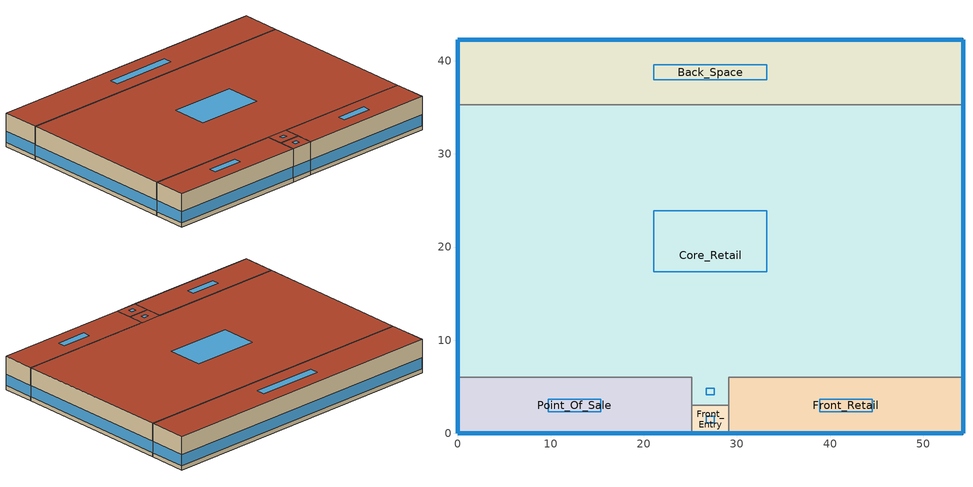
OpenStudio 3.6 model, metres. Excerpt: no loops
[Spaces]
Core_Retail
 floor foundation (BTAP-Grnd-Floor-Mass:U-0.757_std): 54.27,35.27 54.27,6 29.14,6 29.14,3 25.14,3 25.14,6 0,6 0,35.27 z0
 wall outside: 54.27,6 54.27,35.27 / 0,35.27 0,6 z0:6.1
 wall to Back_Space: 54.27,35.27 0,35.27 z0:6.1
 wall to Front_Entry: 25.14,3 29.14,3 z0:6.1
 wall to Point_Of_Sale: 0,6 25.14,6 25.14,3 z0:6.1
 wall to Front_Retail: 29.14,3 29.14,6 54.27,6 z0:6.1
 window (BTAP-Ext-FixedWindow:U=0.220 SHGC=0.600): 54.27,6.03 54.27,35.24 / 0,35.24 0,6.03 z0.76:2.8
 roof outside: 29.14,3 29.14,6 25.14,6 25.14,3 z6.1; 54.27,6 54.27,35.27 0,35.27 0,6 z6.1
 skylight (BTAP-Ext-Skylights:U=0.220 SHGC=0.600): 27.58,4.16 27.58,4.84 26.69,4.84 26.69,4.16 z6.1; 33.2,17.36 33.2,23.91 21.07,23.91 21.07,17.36 z6.1
Back_Space
 floor foundation (BTAP-Grnd-Floor-Mass:U-0.757_std): 54.27,42.27 54.27,35.27 0,35.27 0,42.27 z0
 wall outside: 54.27,35.27 54.27,42.27 0,42.27 0,35.27 z0:6.1
 window (BTAP-Ext-FixedWindow:U=0.220 SHGC=0.600): 54.27,35.3 54.27,42.24 / 0,42.24 0,35.3 z0.76:2.81; 54.24,42.27 0.03,42.27 z0.76:2.79
 roof outside: 54.27,35.27 54.27,42.27 0,42.27 0,35.27 z6.1
 skylight (BTAP-Ext-Skylights:U=0.220 SHGC=0.600): 33.2,37.99 33.2,39.55 21.07,39.55 21.07,37.99 z6.1
Front_Retail
 floor foundation (BTAP-Grnd-Floor-Mass:U-0.757_std): 54.27,6 54.27,0 29.14,0 29.14,6 z0
 wall outside: 29.14,0 54.27,0 54.27,6 z0:6.1
 wall to Front_Entry: 29.14,3 29.14,0 z0:6.1
 window (BTAP-Ext-FixedWindow:U=0.220 SHGC=0.600): 54.27,0.03 54.27,5.97 z0.76:2.81; 29.16,0 54.24,0 z0.76:2.8
 roof outside: 54.27,0 54.27,6 29.14,6 29.14,0 z6.1
 skylight (BTAP-Ext-Skylights:U=0.220 SHGC=0.600): 44.51,2.33 44.51,3.67 38.89,3.67 38.89,2.33 z6.1
Point_Of_Sale
 floor foundation (BTAP-Grnd-Floor-Mass:U-0.757_std): 25.14,6 25.14,0 0,0 0,6 z0
 wall outside: 0,6 0,0 25.14,0 z0:6.1
 wall to Front_Entry: 25.14,0 25.14,3 z0:6.1
 window (BTAP-Ext-FixedWindow:U=0.220 SHGC=0.600): 0.03,0 25.11,0 z0.76:2.8; 0,5.97 0,0.03 z0.76:2.81
 roof outside: 25.14,0 25.14,6 0,6 0,0 z6.1
 skylight (BTAP-Ext-Skylights:U=0.220 SHGC=0.600): 15.38,2.33 15.38,3.67 9.76,3.67 9.76,2.33 z6.1
Front_Entry
 floor foundation (BTAP-Grnd-Floor-Mass:U-0.757_std): 29.14,3 29.14,0 25.14,0 25.14,3 z0
 wall outside: 25.14,0 29.14,0 z0:6.1
 window (BTAP-Ext-FixedWindow:U=0.220 SHGC=0.600): 25.16,0 29.11,0 z0.76:2.82
 roof outside: 29.14,0 29.14,3 25.14,3 25.14,0 z6.1
 skylight (BTAP-Ext-Skylights:U=0.220 SHGC=0.600): 27.58,1.16 27.58,1.84 26.69,1.84 26.69,1.16 z6.1
[Site]
Calgary Intl AP_AB_CAN: Latitude {deg}=51.114; Longitude {deg}=-114.02; Time Zone {hr}=-7; Elevation {m}=1084.1; Terrain=City
[Building]
RetailStandalone: North Axis {deg}=0; Default Construction Set=BTAP-Mass at hdd = 5000.0; Standards Number of Stories=1; Standards Number of Above Ground Stories=1; Standards Template=NECB2011; Standards Building Type=RetailStandalone
[Site:WaterMainsTemperature]
Calculation Method=Correlation; Annual Average Outdoor Air Temperature {C}=5; Maximum Difference In Monthly Average Outdoor Air Temperatures {deltaC}=23.3
[Site:GroundTemperature:BuildingSurface]
19.527, 19.502, 19.536, 19.598, 20.002, 21.64, 22.225, 22.375, 21.449, 20.121, 19.802, 19.633
[SizingPeriod:DesignDay] Barometric Pressure {Pa}=88961; Rain Indicator=No; Snow Indicator=No; Day of Month=21; Daylight Saving Time Indicator=No; Humidity Condition Type=Wetbulb; Dry-Bulb Temperature Range Modifier Type=DefaultMultipliers
Name | Maximum Dry-Bulb Temperature {C} | Daily Dry-Bulb Temperature Range {deltaC} | Wind Speed {m/s} | Wind Direction {deg} | Month | Day Type | Wetbulb or DewPoint at Maximum Dry-Bulb {C} | Solar Model Indicator | ASHRAE Clear Sky Optical Depth for Beam Irradiance | ASHRAE Clear Sky Optical Depth for Diffuse Irradiance | Sky Clearness
Calgary Intl AP Ann Clg .4% Condns DB=>MWB | 28.5 | 12.1 | 4.5 | 160 | 7 | SummerDesignDay | 16.1 | ASHRAETau | 0.339 | 2.421
Calgary Intl AP Ann Htg 99.6% Condns DB | -28.5 | 0 | 2.9 | 200 | 1 | WinterDesignDay | -28.5 | ASHRAEClearSky |  |  | 0
[Material:NoMass] Roughness=Smooth; Thermal Absorptance=0.9; Solar Absorptance=0.7
Name | Thermal Resistance {m2-K/W} | Visible Absorptance
Typical Carpet Pad; Typical Carpet Pad 1 | 0.21648 | 0.8
Typical Insulation 1 | 5.91238 | 0.7
Typical Insulation 2 | 4.49096 | 0.7
Typical Insulation 3 | 6.17282 | 0.7
Typical Carpet Pad 2 | 1.25503 | 0.8
Typical Carpet Pad 3; Typical Carpet Pad 4 | 3.45515 | 0.8
Typical Insulation 4 | 0.454528 | 0.7
Typical Insulation 5 | 0.454545 | 0.7
[Material]
Name | Roughness | Thickness {m} | Conductivity {W/m-K} | Density {kg/m3} | Specific Heat {J/kg-K} | Thermal Absorptance | Solar Absorptance | Visible Absorptance
G05 25mm wood | MediumSmooth | 0.0254 | 0.15 | 608 | 1630 | 0.9 | 0.5 | 0.5
100mm Normalweight concrete floor 1 | MediumSmooth | 0.1016 | 2.31 | 2322 | 832
G01 13mm gypsum board 1 | Smooth | 0.0127 | 0.16 | 800 | 1090 | 0.9 | 0.7 | 0.5
4 in. Normalweight Concrete Floor 1 | MediumRough | 0.1016 | 2.31 | 2322 | 832 | 0.9 | 0.7 | 0.7
1IN Stucco 1 | Smooth | 0.0253 | 0.6918 | 1858 | 837 | 0.9 | 0.7 | 0.92
8IN CONCRETE HW RefBldg 1 | Rough | 0.2032 | 1.311 | 2240 | 836.8 | 0.9 | 0.7 | 0.7
1/2IN Gypsum 1 | Smooth | 0.0127 | 0.16 | 784.9 | 830 | 0.9 | 0.4 | 0.4
Metal Roof Surface 1; F08 Metal surface 1 | Smooth | 0.0008 | 45.28 | 7824 | 500 | 0.9 | 0.7 | 0.7
6 in. Normalweight Concrete Floor 1; 6 in. Normalweight Concrete Floor 2; 6 in. Normalweight Concrete Floor 3 | MediumRough | 0.1524 | 2.31 | 2322 | 832 | 0.9 | 0.7 | 0.7
Expanded Polystyrene | MediumSmooth | 0.0363959 | 0.029 | 29 | 1210
[Construction]
BTAP-Int-Partition; BTAP-Int-Door: G05 25mm wood
BTAP-Int-Floor: 100mm Normalweight concrete floor 1, Typical Carpet Pad
BTAP-Int-Wall: G01 13mm gypsum board 1, G01 13mm gypsum board 1
BTAP-Int-Ceiling: Typical Carpet Pad, 100mm Normalweight concrete floor 1
BTAP-Int-Window: SimpleGlazing
BTAP-Ext-Floor-Mass:U-0.162: Typical Insulation 1, 4 in. Normalweight Concrete Floor 1, Typical Carpet Pad 1
BTAP-Ext-Wall-Mass:U-0.21: 1IN Stucco 1, 8IN CONCRETE HW RefBldg 1, Typical Insulation 2, 1/2IN Gypsum 1
BTAP-Ext-Roof-Metal:U-0.162: Metal Roof Surface 1, Typical Insulation 3
BTAP-Grnd-Floor-Mass:U-0.757: 6 in. Normalweight Concrete Floor 1, Typical Carpet Pad 2
BTAP-Grnd-Wall-Mass:U-0.284: 6 in. Normalweight Concrete Floor 2, Typical Carpet Pad 3
BTAP-Grnd-Roof-Mass:U-0.284: 6 in. Normalweight Concrete Floor 3, Typical Carpet Pad 4
BTAP-Ext-FixedWindow:U=0.220 SHGC=0.600; BTAP-Ext-GlassDoors:U=0.220 SHGC=0.600; BTAP-Ext-Skylights:U=0.220 SHGC=0.600; BTAP-Ext-DaylightDomes:U=0.220 SHGC=0.600; BTAP-Ext-DaylightDiffuser:U=0.220 SHGC=0.600: SimpleGlazing:U=0.220 SHGC=0.600
BTAP-Ext-Door:U-2.2: F08 Metal surface 1, Typical Insulation 4
BTAP-Ext-OverHeadDoor:U-2.2: Typical Insulation 5
BTAP-Grnd-Floor-Mass:U-0.757_std: 6 in. Normalweight Concrete Floor 1, Expanded Polystyrene
[DefaultConstructionSet]
BTAP-Mass at hdd = 5000.0: Default Exterior Surface Constructions=BTAP-Mass at hdd = 5000.0; Default Interior Surface Constructions=Default Surface Constructions 2; Default Ground Contact Surface Constructions=BTAP-Mass at hdd = 5000.0 1; Default Exterior SubSurface Constructions=BTAP-Mass at hdd = 5000.0; Default Interior SubSurface Constructions=Default Sub Surface Constructions 2; Interior Partition Construction=BTAP-Int-Partition
[DefaultSurfaceConstructions]
Name | Floor Construction | Wall Construction | Roof Ceiling Construction
Default Surface Constructions 2 | BTAP-Int-Floor | BTAP-Int-Wall | BTAP-Int-Ceiling
BTAP-Mass at hdd = 5000.0 | BTAP-Ext-Floor-Mass:U-0.162 | BTAP-Ext-Wall-Mass:U-0.21 | BTAP-Ext-Roof-Metal:U-0.162
BTAP-Mass at hdd = 5000.0 1 | BTAP-Grnd-Floor-Mass:U-0.757 | BTAP-Grnd-Wall-Mass:U-0.284 | BTAP-Grnd-Roof-Mass:U-0.284
[DefaultSubSurfaceConstructions]
Name | Fixed Window Construction | Operable Window Construction | Door Construction | Glass Door Construction | Overhead Door Construction | Skylight Construction | Tubular Daylight Dome Construction | Tubular Daylight Diffuser Construction
Default Sub Surface Constructions 2 | BTAP-Int-Window | BTAP-Int-Window | BTAP-Int-Door
BTAP-Mass at hdd = 5000.0 | BTAP-Ext-FixedWindow:U=0.220 SHGC=0.600 | BTAP-Ext-FixedWindow:U=0.220 SHGC=0.600 | BTAP-Ext-Door:U-2.2 | BTAP-Ext-GlassDoors:U=0.220 SHGC=0.600 | BTAP-Ext-OverHeadDoor:U-2.2 | BTAP-Ext-Skylights:U=0.220 SHGC=0.600 | BTAP-Ext-DaylightDomes:U=0.220 SHGC=0.600 | BTAP-Ext-DaylightDiffuser:U=0.220 SHGC=0.600
[WindowMaterial:SimpleGlazingSystem] U-Factor {W/m2-K}=2.2; Solar Heat Gain Coefficient=0.6; Visible Transmittance=0.21
SimpleGlazing; SimpleGlazing:U=0.220 SHGC=0.600
[Space] Building Story=Building Story 1; Part of Total Floor Area=Yes; Volume {m3}=Autocalculate
Name | Space Type | Thermal Zone
Core_Retail | Space Function Retail - sales | ALL_ST=Retail - sales_FL=Building Story 1_SCH=C 2
Back_Space | Space Function Storage area | ALL_ST=Storage area_FL=Building Story 1_SCH=E
Front_Retail | Space Function Retail - sales | ALL_ST=Retail - sales_FL=Building Story 1_SCH=C 1
Point_Of_Sale | Space Function Retail - sales | ALL_ST=Retail - sales_FL=Building Story 1_SCH=C
Front_Entry | Space Function Lobby - elevator | ALL_ST=Lobby - elevator_FL=Building Story 1_SCH=C
[BuildingStory]
Building Story 1: Nominal Z Coordinate {m}=0
[SpaceType] Standards Building Type=Space Function
Name | Default Schedule Set | Design Specification Outdoor Air Object | Standards Space Type
Space Function Storage area | Space Function Storage area Schedule Set | Space Function Storage area Ventilation | Storage area
Space Function Retail - sales | Space Function Retail - sales Schedule Set | Space Function Retail - sales Ventilation | Retail - sales
Space Function Lobby - elevator | Space Function Lobby - elevator Schedule Set | Space Function Lobby - elevator Ventilation | Lobby - elevator
[People:Definition] Number of People Calculation Method=People/Area; Fraction Radiant=0.3
Name | People per Space Floor Area {person/m2}
Space Function Lobby - elevator People Definition | 0.0999967
Space Function Retail - sales People Definition | 0.0333681
Space Function Storage area People Definition | 0.0100104
[People] Work Efficiency Schedule=Work Efficiency Schedule; Clothing Insulation Schedule=Clothing Schedule; Air Velocity Schedule=Air Velocity Schedule; Multiplier=1
Name | People Definition | Space or SpaceType
Space Function Lobby - elevator People | Space Function Lobby - elevator People Definition | Space Function Lobby - elevator
Space Function Retail - sales People | Space Function Retail - sales People Definition | Space Function Retail - sales
Space Function Storage area People | Space Function Storage area People Definition | Space Function Storage area
[Lights:Definition] Design Level Calculation Method=Watts/Area; Fraction Radiant=0.5; Fraction Visible=0.2
Name | Watts per Space Floor Area {W/m2}
Space Function Lobby - elevator Lights Definition | 6.89994
Space Function Retail - sales Lights Definition | 18.0998
Space Function Storage area Lights Definition | 6.79994
[Lights] Fraction Replaceable=1
Name | Lights Definition | Space or SpaceType
Space Function Lobby - elevator Lights | Space Function Lobby - elevator Lights Definition | Space Function Lobby - elevator
Space Function Retail - sales Lights | Space Function Retail - sales Lights Definition | Space Function Retail - sales
Space Function Storage area Lights | Space Function Storage area Lights Definition | Space Function Storage area
[ElectricEquipment:Definition] Design Level Calculation Method=Watts/Area; Fraction Radiant=0.5
Name | Watts per Space Floor Area {W/m2}
Space Function Lobby - elevator Elec Equip Definition; Space Function Storage area Elec Equip Definition | 0.999992
Space Function Retail - sales Elec Equip Definition | 2.49998
[ElectricEquipment]
Name | Electric Equipment Definition | Space or SpaceType
Space Function Lobby - elevator Elec Equip | Space Function Lobby - elevator Elec Equip Definition | Space Function Lobby - elevator
Space Function Retail - sales Elec Equip | Space Function Retail - sales Elec Equip Definition | Space Function Retail - sales
Space Function Storage area Elec Equip | Space Function Storage area Elec Equip Definition | Space Function Storage area
[DesignSpecification:OutdoorAir] Outdoor Air Method=Sum
Name | Outdoor Air Flow per Floor Area {m3/s-m2}
Space Function Lobby - elevator Ventilation | 0.00508
Space Function Retail - sales Ventilation | 0.001524
Space Function Storage area Ventilation | 0.000762
[DefaultScheduleSet] People Activity Level Schedule=NECB-Activity; Infiltration Schedule=Always On
Name | Number of People Schedule | Lighting Schedule | Electric Equipment Schedule
Space Function Lobby - elevator Schedule Set; Space Function Retail - sales Schedule Set | NECB-C-Occupancy | NECB-C-Lighting | NECB-C-Electric-Equipment
Space Function Storage area Schedule Set | NECB-E-Occupancy | NECB-E-Lighting | NECB-E-Electric-Equipment
[ThermostatSetpoint:DualSetpoint]
Name | Heating Setpoint Temperature Schedule | Cooling Setpoint Temperature Schedule
Space Function Retail - sales Thermostat 7; Space Function Retail - sales Thermostat 8; Space Function Lobby - elevator Thermostat 3; Space Function Retail - sales Thermostat 9 | NECB-C-Thermostat Setpoint-Heating | NECB-C-Thermostat Setpoint-Cooling
Space Function Storage area Thermostat 3 | NECB-E-Thermostat Setpoint-Heating | NECB-E-Thermostat Setpoint-Cooling
[SpaceInfiltration:DesignFlowRate] Schedule=Always On Discrete; Design Flow Rate Calculation Method=Flow/ExteriorArea; Flow per Exterior Surface Area {m3/s-m2}=0.00025; Constant Term Coefficient=0; Temperature Term Coefficient=0; Velocity Term Coefficient=0.224; Velocity Squared Term Coefficient=0
Name | Space or SpaceType
Back_Space Infiltration | Back_Space
Core_Retail Infiltration | Core_Retail
Front_Entry Infiltration | Front_Entry
Front_Retail Infiltration | Front_Retail
Point_Of_Sale Infiltration | Point_Of_Sale
[ThermalZone] Use Ideal Air Loads=No
Name | Thermostat | Primary Daylighting Control | Fraction of Zone Controlled by Primary Daylighting Control
ALL_ST=Retail - sales_FL=Building Story 1_SCH=C | Space Function Retail - sales Thermostat 7
ALL_ST=Retail - sales_FL=Building Story 1_SCH=C 1 | Space Function Retail - sales Thermostat 8
ALL_ST=Storage area_FL=Building Story 1_SCH=E | Space Function Storage area Thermostat 3
ALL_ST=Lobby - elevator_FL=Building Story 1_SCH=C | Space Function Lobby - elevator Thermostat 3
ALL_ST=Retail - sales_FL=Building Story 1_SCH=C 2 | Space Function Retail - sales Thermostat 9 | Core_Retail daylighting control | 1
[Foundation:Kiva]
Bldg Kiva Foundation: Wall Height Above Grade {m}=0; Wall Depth Below Slab {m}=0
[SurfaceProperty:ExposedFoundationPerimeter] Exposed Perimeter Calculation Method=TotalExposedPerimeter
Name | Total Exposed Perimeter {m}
Front_Entry_Floor | 4
Point_Of_Sale_Floor; Front_Retail_Floor | 31.135
Core_Retail_Floor | 58.54
Back_Space_Floor | 68.27
[Foundation:Kiva:Settings]

[AvailabilityManager:NightCycle] Applicability Schedule=Always On Discrete; Control Type=CycleOnAny; Thermostat Tolerance {deltaC}=1; Cycling Run Time {s}=3600
Availability Manager Night Cycle 1; Availability Manager Night Cycle 2; Availability Manager Night Cycle 3; Availability Manager Night Cycle 4; Availability Manager Night Cycle 5
[HeatExchanger:AirToAir:SensibleAndLatent]
sys_3|mixed|shr>none|sc>ashp|sh>ashp|ssf>cv|zh>b-hw|zc>none|srf>none| 3 ERV: Availability Schedule=Always On Discrete; Nominal Supply Air Flow Rate {m3/s}=autosize; Sensible Effectiveness at 100% Heating Air Flow=0.5; Latent Effectiveness at 100% Heating Air Flow=0.5; Sensible Effectiveness at 75% Heating Air Flow=0.5; Latent Effectiveness at 75% Heating Air Flow=0.5; Sensible Effectiveness at 100% Cooling Air Flow=0.5; Latent Effectiveness at 100% Cooling Air Flow=0.5; Sensible Effectiveness at 75% Cooling Air Flow=0.5; Latent Effectiveness at 75% Cooling Air Flow=0.5; Nominal Electric Power {W}=1800.08; Supply Air Outlet Temperature Control=Yes; Heat Exchanger Type=Rotary; Frost Control Type=ExhaustOnly; Threshold Temperature {C}=-23.3; Initial Defrost Time Fraction=0.167; Rate of Defrost Time Fraction Increase {1/K}=1.44; Economizer Lockout=Yes
[SetpointManager:OutdoorAirPretreat]
Setpoint Manager Outdoor Air Pretreat 1: Minimum Setpoint Temperature {C}=-99; Maximum Setpoint Temperature {C}=99; Minimum Setpoint Humidity Ratio {kgWater/kgDryAir}=1e-05; Maximum Setpoint Humidity Ratio {kgWater/kgDryAir}=1; Setpoint Node or NodeList=sys_3|mixed|shr>none|sc>ashp|sh>ashp|ssf>cv|zh>b-hw|zc>none|srf>none| 3 ERV Primary Outlet Air Node
[EnergyManagementSystem:Sensor]
OAT: Output Variable or Output Meter Index Key=Environment; Output Variable or Output Meter=Site Outdoor Air Drybulb Temperature
[EnergyManagementSystem:Actuator] Actuated Component Type=Schedule:Year; Actuated Component Control Type=Schedule Value
Name | Actuated Component
sys3mixedshrnonescashpshashpssfcvzhbhwzcnonesrfnone3HtgSch0 | NECB-C-Thermostat Setpoint-Heating
sys3mixedshrnonescashpshashpssfcvzhbhwzcnonesrfnone3ClgSch0 | NECB-C-Thermostat Setpoint-Cooling
[EnergyManagementSystem:Program]
sys3mixedshrnonescashpshashpssfcvzhbhwzcnonesrfnone3OptimumStartProg0: IF DaylightSavings==0 && DayOfWeek>1 && Hour==5 && OAT<23.9 && OAT>1.7; SET sys3mixedshrnonescashpshashpssfcvzhbhwzcnonesrfnone3ClgSch0 = 29.4; SET sys3mixedshrnonescashpshashpssfcvzhbhwzcnonesrfnone3HtgSch0 = 15.6; ELSEIF DaylightSavings==0 && DayOfWeek==1 && Hour==7 && OAT<23.9 && OAT>1.7; SET sys3mixedshrnonescashpshashpssfcvzhbhwzcnonesrfnone3ClgSch0 = 29.4; SET sys3mixedshrnonescashpshashpssfcvzhbhwzcnonesrfnone3HtgSch0 = 15.6; ELSEIF DaylightSavings==1 && DayOfWeek>1 && Hour==4 && OAT<23.9 && OAT>1.7; SET sys3mixedshrnonescashpshashpssfcvzhbhwzcnonesrfnone3ClgSch0 = 29.4; SET sys3mixedshrnonescashpshashpssfcvzhbhwzcnonesrfnone3HtgSch0 = 15.6; ELSEIF DaylightSavings==1 && DayOfWeek==1 && Hour==6 && OAT<23.9 && OAT>1.7; SET sys3mixedshrnonescashpshashpssfcvzhbhwzcnonesrfnone3ClgSch0 = 29.4; SET sys3mixedshrnonescashpshashpssfcvzhbhwzcnonesrfnone3HtgSch0 = 15.6; ELSE; SET sys3mixedshrnonescashpshashpssfcvzhbhwzcnonesrfnone3ClgSch0 = NULL; SET sys3mixedshrnonescashpshashpssfcvzhbhwzcnonesrfnone3HtgSch0 = NULL; ENDIF
[EnergyManagementSystem:ProgramCallingManager]
sys3mixedshrnonescashpshashpssfcvzhbhwzcnonesrfnone3OptimumStartCallingManager0: BeginTimestepBeforePredictor; sys3mixedshrnonescashpshashpssfcvzhbhwzcnonesrfnone3OptimumStartProg0
[Daylighting:Control]
Core_Retail daylighting control: Space=Core_Retail; Position X-Coordinate {m}=27.135; Position Y-Coordinate {m}=13.135; Position Z-Coordinate {m}=0.8; Illuminance Setpoint {lux}=500; Lighting Control Type=Stepped; Number of Stepped Control Steps=2
[Schedule:Ruleset]
Clothing Schedule: Default Day Schedule=Clothing Schedule Default Winter Clothes
Air Velocity Schedule: Default Day Schedule=Air Velocity Schedule Default
Work Efficiency Schedule: Default Day Schedule=Work Efficiency Schedule Default
NECB-C-Occupancy: Default Day Schedule=NECB-C-Occupancy Default
NECB-Activity: Default Day Schedule=NECB-Activity Default; Summer Design Day Schedule=NECB-Activity Summer Design Day; Winter Design Day Schedule=NECB-Activity Winter Design Day
NECB-C-Lighting: Default Day Schedule=NECB-C-Lighting Default
NECB-C-Electric-Equipment: Default Day Schedule=NECB-C-Electric-Equipment Default
Always On: Default Day Schedule=Always On Default
NECB-C-Thermostat Setpoint-Heating: Default Day Schedule=NECB-C-Thermostat Setpoint-Heating Default
NECB-C-Thermostat Setpoint-Cooling: Default Day Schedule=NECB-C-Thermostat Setpoint-Cooling Default
NECB-E-Occupancy: Default Day Schedule=NECB-E-Occupancy Default
NECB-E-Lighting: Default Day Schedule=NECB-E-Lighting Default
NECB-E-Electric-Equipment: Default Day Schedule=NECB-E-Electric-Equipment Default
NECB-E-Thermostat Setpoint-Heating: Default Day Schedule=NECB-E-Thermostat Setpoint-Heating Default
NECB-E-Thermostat Setpoint-Cooling: Default Day Schedule=NECB-E-Thermostat Setpoint-Cooling Default
[Schedule:Day]
Clothing Schedule Default Winter Clothes; Always On Default: 24, 0, 1
Clothing Schedule Summer Clothes: 24, 0, 0.5
Air Velocity Schedule Default: 24, 0, 0.2
Work Efficiency Schedule Default; NECB-E-Occupancy Sun|Hol Day: 24, 0, 0
NECB-C-Occupancy Default; NECB-C-Occupancy Default|Wkdy Day: 8, 0, 0, 9, 0, 0.1, 10, 0, 0.2, 12, 0, 0.5, 16, 0, 0.7, 17, 0, 0.8, 18, 0, 0.7, 19, 0, 0.5, 21, 0, 0.3, 24, 0, 0
NECB-C-Occupancy Sat Day: 8, 0, 0, 9, 0, 0.1, 10, 0, 0.2, 11, 0, 0.5, 12, 0, 0.6, 13, 0, 0.8, 16, 0, 0.9, 17, 0, 0.8, 18, 0, 0.7, 19, 0, 0.5, 21, 0, 0.2, 24, 0, 0
NECB-C-Occupancy Sun|Hol Day: 10, 0, 0, 11, 0, 0.1, 13, 0, 0.2, 18, 0, 0.4, 19, 0, 0.2, 24, 0, 0
NECB-Activity Default; NECB-Activity Winter Design Day; NECB-Activity Summer Design Day: 24, 0, 130
NECB-C-Lighting Default; NECB-C-Lighting Default|Wkdy Day; NECB-C-Lighting Sat Day; NECB-C-Electric-Equipment Default; NECB-C-Electric-Equipment Default|Wkdy Day; NECB-C-Electric-Equipment Sat Day: 8, 0, 0.05, 9, 0, 0.5, 19, 0, 0.9, 20, 0, 0.6, 21, 0, 0.5, 24, 0, 0.05
NECB-C-Lighting Sun|Hol Day; NECB-C-Electric-Equipment Sun|Hol Day: 10, 0, 0.05, 11, 0, 0.5, 18, 0, 0.9, 19, 0, 0.6, 24, 0, 0.05
NECB-C-Thermostat Setpoint-Heating Default; NECB-C-Thermostat Setpoint-Heating Default|Wkdy Day; NECB-C-Thermostat Setpoint-Heating Sat Day: 7, 0, 18, 8, 0, 20, 21, 0, 22, 24, 0, 18
NECB-C-Thermostat Setpoint-Heating Sun|Hol Day: 9, 0, 18, 10, 0, 20, 19, 0, 22, 24, 0, 18
NECB-C-Thermostat Setpoint-Cooling Default; NECB-C-Thermostat Setpoint-Cooling Default|Wkdy Day; NECB-C-Thermostat Setpoint-Cooling Sat Day: 7, 0, 35, 21, 0, 24, 24, 0, 35
NECB-C-Thermostat Setpoint-Cooling Sun|Hol Day: 9, 0, 35, 19, 0, 24, 24, 0, 35
NECB-E-Occupancy Default; NECB-E-Occupancy Default|Wkdy Day: 8, 0, 0, 9, 0, 0.2, 10, 0, 0.7, 14, 0, 0.9, 15, 0, 0.5, 16, 0, 0.9, 18, 0, 0.8, 19, 0, 0.2, 24, 0, 0
NECB-E-Occupancy Sat Day: 9, 0, 0, 13, 0, 0.2, 17, 0, 0.1, 24, 0, 0
NECB-E-Lighting Default; NECB-E-Lighting Default|Wkdy Day; NECB-E-Electric-Equipment Default; NECB-E-Electric-Equipment Default|Wkdy Day: 8, 0, 0.05, 9, 0, 0.4, 10, 0, 0.7, 18, 0, 0.9, 19, 0, 0.4, 24, 0, 0.05
NECB-E-Lighting Sat Day; NECB-E-Electric-Equipment Sat Day: 9, 0, 0.05, 10, 0, 0.5, 15, 0, 0.9, 16, 0, 0.7, 17, 0, 0.5, 24, 0, 0.05
NECB-E-Lighting Sun|Hol Day; NECB-E-Electric-Equipment Sun|Hol Day: 24, 0, 0.05
NECB-E-Thermostat Setpoint-Heating Default; NECB-E-Thermostat Setpoint-Heating Default|Wkdy Day: 7, 0, 18, 8, 0, 20, 19, 0, 22, 24, 0, 18
NECB-E-Thermostat Setpoint-Heating Sat Day: 8, 0, 18, 9, 0, 20, 17, 0, 22, 24, 0, 18
NECB-E-Thermostat Setpoint-Heating Sun|Hol Day: 24, 0, 18
NECB-E-Thermostat Setpoint-Cooling Default; NECB-E-Thermostat Setpoint-Cooling Default|Wkdy Day: 7, 0, 35, 19, 0, 24, 24, 0, 35
NECB-E-Thermostat Setpoint-Cooling Sat Day: 8, 0, 35, 17, 0, 24, 24, 0, 35
NECB-E-Thermostat Setpoint-Cooling Sun|Hol Day: 24, 0, 35
[Schedule:Rule] Date Specification Type=DateRange; Start Day=1
Name | Schedule Ruleset | Rule Order | Day Schedule | Start Month | End Month | End Day | Apply Monday | Apply Tuesday | Apply Wednesday | Apply Thursday | Apply Friday | Apply Saturday | Apply Sunday
Schedule Rule 1 | Clothing Schedule | 0 | Clothing Schedule Summer Clothes | 5 | 9 | 30
Schedule Rule 2 | NECB-C-Occupancy | 2 | NECB-C-Occupancy Default|Wkdy Day | 1 | 12 | 31 | Yes | Yes | Yes | Yes | Yes
Schedule Rule 3 | NECB-C-Occupancy | 1 | NECB-C-Occupancy Sat Day | 1 | 12 | 31 |  |  |  |  |  | Yes
Schedule Rule 4 | NECB-C-Occupancy | 0 | NECB-C-Occupancy Sun|Hol Day | 1 | 12 | 31 |  |  |  |  |  |  | Yes
Schedule Rule 5 | NECB-C-Lighting | 2 | NECB-C-Lighting Default|Wkdy Day | 1 | 12 | 31 | Yes | Yes | Yes | Yes | Yes
Schedule Rule 6 | NECB-C-Lighting | 1 | NECB-C-Lighting Sat Day | 1 | 12 | 31 |  |  |  |  |  | Yes
Schedule Rule 7 | NECB-C-Lighting | 0 | NECB-C-Lighting Sun|Hol Day | 1 | 12 | 31 |  |  |  |  |  |  | Yes
Schedule Rule 8 | NECB-C-Electric-Equipment | 2 | NECB-C-Electric-Equipment Default|Wkdy Day | 1 | 12 | 31 | Yes | Yes | Yes | Yes | Yes
Schedule Rule 9 | NECB-C-Electric-Equipment | 1 | NECB-C-Electric-Equipment Sat Day | 1 | 12 | 31 |  |  |  |  |  | Yes
Schedule Rule 10 | NECB-C-Electric-Equipment | 0 | NECB-C-Electric-Equipment Sun|Hol Day | 1 | 12 | 31 |  |  |  |  |  |  | Yes
Schedule Rule 11 | NECB-C-Thermostat Setpoint-Heating | 2 | NECB-C-Thermostat Setpoint-Heating Default|Wkdy Day | 1 | 12 | 31 | Yes | Yes | Yes | Yes | Yes
Schedule Rule 12 | NECB-C-Thermostat Setpoint-Heating | 1 | NECB-C-Thermostat Setpoint-Heating Sat Day | 1 | 12 | 31 |  |  |  |  |  | Yes
Schedule Rule 13 | NECB-C-Thermostat Setpoint-Heating | 0 | NECB-C-Thermostat Setpoint-Heating Sun|Hol Day | 1 | 12 | 31 |  |  |  |  |  |  | Yes
Schedule Rule 14 | NECB-C-Thermostat Setpoint-Cooling | 2 | NECB-C-Thermostat Setpoint-Cooling Default|Wkdy Day | 1 | 12 | 31 | Yes | Yes | Yes | Yes | Yes
Schedule Rule 15 | NECB-C-Thermostat Setpoint-Cooling | 1 | NECB-C-Thermostat Setpoint-Cooling Sat Day | 1 | 12 | 31 |  |  |  |  |  | Yes
Schedule Rule 16 | NECB-C-Thermostat Setpoint-Cooling | 0 | NECB-C-Thermostat Setpoint-Cooling Sun|Hol Day | 1 | 12 | 31 |  |  |  |  |  |  | Yes
Schedule Rule 17 | NECB-E-Occupancy | 2 | NECB-E-Occupancy Default|Wkdy Day | 1 | 12 | 31 | Yes | Yes | Yes | Yes | Yes
Schedule Rule 18 | NECB-E-Occupancy | 1 | NECB-E-Occupancy Sat Day | 1 | 12 | 31 |  |  |  |  |  | Yes
Schedule Rule 19 | NECB-E-Occupancy | 0 | NECB-E-Occupancy Sun|Hol Day | 1 | 12 | 31 |  |  |  |  |  |  | Yes
Schedule Rule 20 | NECB-E-Lighting | 2 | NECB-E-Lighting Default|Wkdy Day | 1 | 12 | 31 | Yes | Yes | Yes | Yes | Yes
Schedule Rule 21 | NECB-E-Lighting | 1 | NECB-E-Lighting Sat Day | 1 | 12 | 31 |  |  |  |  |  | Yes
Schedule Rule 22 | NECB-E-Lighting | 0 | NECB-E-Lighting Sun|Hol Day | 1 | 12 | 31 |  |  |  |  |  |  | Yes
Schedule Rule 23 | NECB-E-Electric-Equipment | 2 | NECB-E-Electric-Equipment Default|Wkdy Day | 1 | 12 | 31 | Yes | Yes | Yes | Yes | Yes
Schedule Rule 24 | NECB-E-Electric-Equipment | 1 | NECB-E-Electric-Equipment Sat Day | 1 | 12 | 31 |  |  |  |  |  | Yes
Schedule Rule 25 | NECB-E-Electric-Equipment | 0 | NECB-E-Electric-Equipment Sun|Hol Day | 1 | 12 | 31 |  |  |  |  |  |  | Yes
Schedule Rule 26 | NECB-E-Thermostat Setpoint-Heating | 2 | NECB-E-Thermostat Setpoint-Heating Default|Wkdy Day | 1 | 12 | 31 | Yes | Yes | Yes | Yes | Yes
Schedule Rule 27 | NECB-E-Thermostat Setpoint-Heating | 1 | NECB-E-Thermostat Setpoint-Heating Sat Day | 1 | 12 | 31 |  |  |  |  |  | Yes
Schedule Rule 28 | NECB-E-Thermostat Setpoint-Heating | 0 | NECB-E-Thermostat Setpoint-Heating Sun|Hol Day | 1 | 12 | 31 |  |  |  |  |  |  | Yes
Schedule Rule 29 | NECB-E-Thermostat Setpoint-Cooling | 2 | NECB-E-Thermostat Setpoint-Cooling Default|Wkdy Day | 1 | 12 | 31 | Yes | Yes | Yes | Yes | Yes
Schedule Rule 30 | NECB-E-Thermostat Setpoint-Cooling | 1 | NECB-E-Thermostat Setpoint-Cooling Sat Day | 1 | 12 | 31 |  |  |  |  |  | Yes
Schedule Rule 31 | NECB-E-Thermostat Setpoint-Cooling | 0 | NECB-E-Thermostat Setpoint-Cooling Sun|Hol Day | 1 | 12 | 31 |  |  |  |  |  |  | Yes
[Schedule:Constant]
Always On Discrete: Value=1
